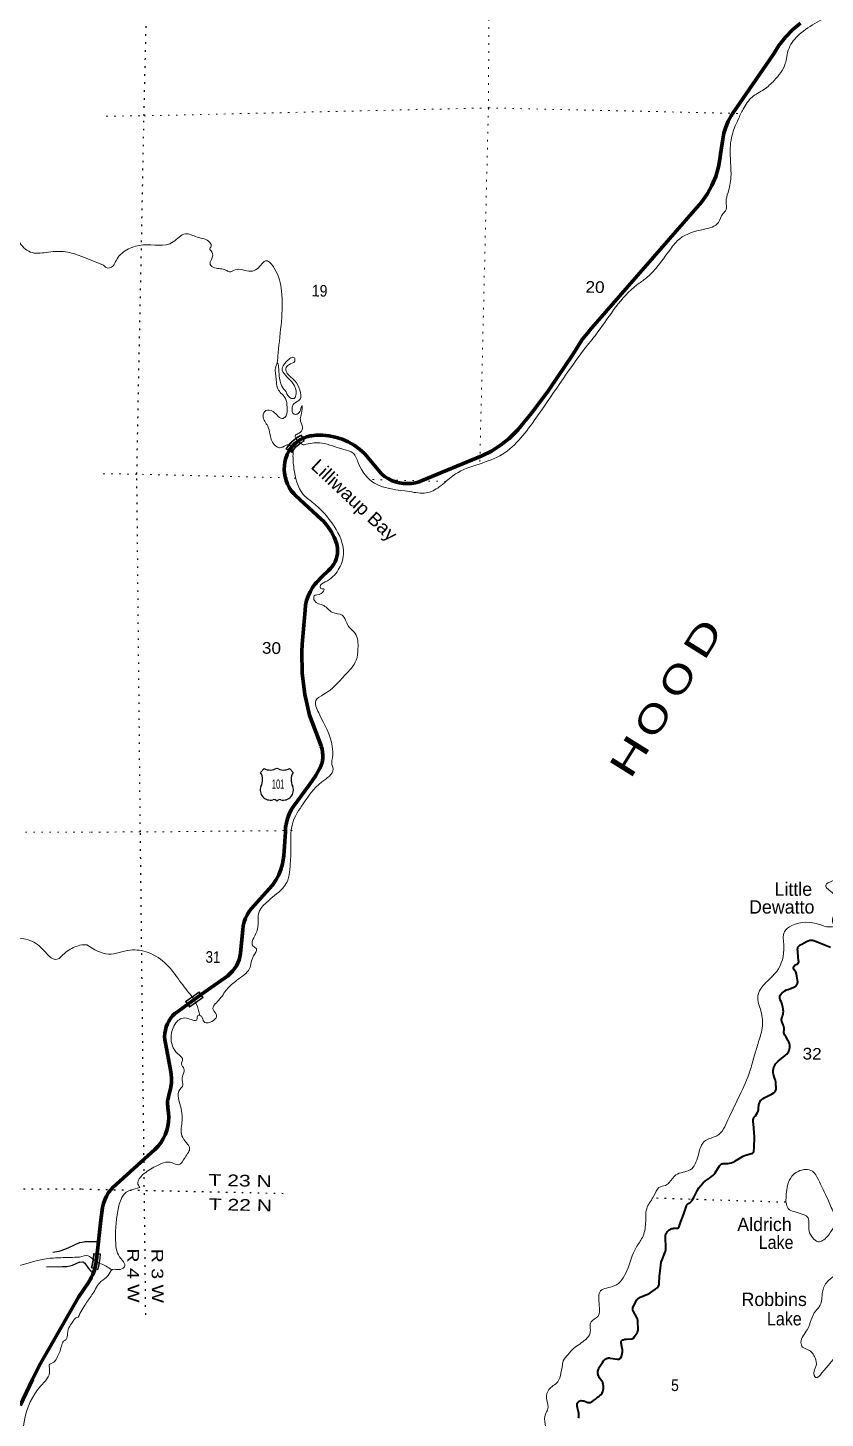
# Model space of a CAD drawing. Header units: feet. Extents: x -751810 to -497223, y -177792 to 12311.
# Drawn here: x -529671 to -517704, y -21929 to -1071 of the extents above; entities that cross this region are included whole.
import ezdxf
from ezdxf.enums import TextEntityAlignment as Align

# ---------------------------------------------------------------- set-up
doc = ezdxf.new("R2010")
doc.units = ezdxf.units.FT
doc.header["$LTSCALE"] = 80
doc.linetypes.add('DOTTED', pattern=[1.5, 0.3, -1.2])
for name, color, linetype, lineweight in [('16', 7, 'Continuous', 25), ('20', 7, 'Continuous', 70), ('26', 7, 'Continuous', 40), ('29', 7, 'Continuous', 25), ('39', 7, 'Continuous', 13), ('57', 7, 'Continuous', 13), ('6', 7, 'DOTTED', 25), ('7', 7, 'DOTTED', 13)]:
    doc.layers.add(name, color=color, linetype=linetype, lineweight=lineweight)
doc.layers.add('41', color=7, linetype='Continuous')

msp = doc.modelspace()

# ---------------------------------------------------------------- linework, layer by layer
at = {"layer": '16'}
for p, q in [((-526176.57, -12240.22), (-526125.26, -12181.46)), ((-525933.5, -12175.49), (-525933.78, -12175.69)), ((-525741.41, -12181.37), (-525690.02, -12240.22))]:
    msp.add_line(p, q, dxfattribs=at)
for centre, radius, start, end in [((-526369.55, -12350.85), 222.05, 332.97043, 29.75871), ((-526034.18, -12023.8), 182.07, 239.97227, 303.45418), ((-525832.4, -12024.3), 181.52, 236.33975, 300.08743), ((-525832.41, -12023.8), 182.07, 236.54582, 236.59441), ((-525497.05, -12350.85), 222.05, 150.24129, 207.02957), ((-526030.36, -12505.75), 151.42, 159.09177, 283.81923), ((-525836.24, -12505.75), 151.42, 256.18077, 20.90823)]:
    msp.add_arc(centre, radius, start, end, dxfattribs=at)
for centre, major_axis, start_param, end_param in [((-525975.02, -12704.57), (-19.56, 51.67), 4.95877769, 6.28318531), ((-525891.57, -12704.57), (19.56, 51.67), 0, 1.32637542)]:
    msp.add_ellipse(centre, major_axis=major_axis, ratio=0.929097, start_param=start_param, end_param=end_param, dxfattribs=at)
at = {"layer": '20'}
for points in [[(-522112.41, -6850.42), (-521867.93, -6525.54), (-521848.12, -6495.84), (-521493.53, -5971.58), (-521442.78, -5889.9), (-521349.94, -5747.43), (-521242.71, -5615.46), (-521239.29, -5611.69), (-519558.8, -3688.07), (-519474.97, -3566.27), (-519404.33, -3436.39), (-519347.65, -3299.82), (-519305.55, -3158.09), (-519278.51, -3012.73), (-519273.18, -2966.71), (-519241.94, -2743.83), (-519224.45, -2651.03), (-519197.36, -2560.57), (-519160.96, -2473.43), (-519115.65, -2390.58), (-519090.8, -2352.48), (-518490.7, -1479.8), (-518480.85, -1466.46), (-518398.02, -1335.52), (-518301.97, -1213.96), (-518193.73, -1103.1), (-518074.49, -1004.17)], [(-525243.74, -12024.64), (-525242.41, -11980.64), (-525245.69, -11936.74), (-525253.53, -11893.42), (-525265.87, -11851.15), (-525269.57, -11840.98), (-525441.29, -11384), (-525513.86, -11072.25), (-525553.44, -10754.63), (-525559.6, -10434.61), (-525553.36, -10315.91), (-525509.39, -9805.19), (-525501.67, -9734.03), (-525486.56, -9664.07), (-525464.22, -9596.07), (-525434.89, -9530.78), (-525398.9, -9468.92), (-525356.64, -9411.15), (-525340.17, -9391.71), (-525256.13, -9307.06), (-525160.03, -9213.23), (-525130.03, -9184.59), (-525103.18, -9152.97), (-525079.79, -9118.72), (-525060.11, -9082.21), (-525044.35, -9043.85), (-525032.68, -9004.04), (-525025.24, -8963.24), (-525022.11, -8921.88), (-525023.32, -8880.42), (-525028.85, -8839.32), (-525037.02, -8804.62), (-525073.16, -8714.33), (-525118.54, -8628.31), (-525172.66, -8547.51), (-525234.93, -8472.8), (-525261.41, -8445.38), (-525521.91, -8205.45), (-525654.83, -8085.37), (-525680.07, -8059.5), (-525716.24, -8015.48), (-525747.6, -7967.92), (-525773.82, -7917.34), (-525794.61, -7864.29), (-525809.74, -7809.37), (-525819.04, -7753.16), (-525822.42, -7696.29), (-525819.84, -7639.38), (-525811.32, -7583.05), (-525796.96, -7527.91), (-525776.92, -7474.58), (-525761.76, -7444.3), (-525741.07, -7403), (-525735.38, -7394.3), (-525724.89, -7378.27), (-525693.91, -7340.27), (-525659.13, -7305.71), (-525620.93, -7274.99), (-525579.72, -7248.42), (-525567.67, -7242.21), (-525549.32, -7232.76), (-525517.67, -7219.97), (-525490.12, -7208.83), (-525462.97, -7201.03), (-525438.03, -7193.86), (-525412.97, -7190.99), (-525342.48, -7182.94), (-525246.38, -7182.06), (-525150.71, -7191.24), (-525056.53, -7210.37), (-525022.18, -7219.96), (-524953.56, -7243), (-524862.04, -7283.25), (-524775.23, -7332.83), (-524694.08, -7391.22), (-524619.48, -7457.78), (-524362.7, -7761.92), (-524315.56, -7799.94), (-524264.7, -7832.83), (-524210.68, -7860.22), (-524154.09, -7881.82), (-524095.56, -7897.38), (-524035.72, -7906.74), (-523975.23, -7909.8), (-523914.76, -7906.51), (-523854.95, -7896.92), (-523796.48, -7881.13), (-523751.01, -7864.12), (-522858.6, -7494.43), (-522712.3, -7421.1), (-522574.47, -7332.87), (-522446.62, -7230.73), (-522330.14, -7115.78), (-522317.14, -7101.35), (-522112.41, -6850.42)], [(-528908.75, -20111.29), (-528762.16, -19893.46), (-528745.54, -19866.65), (-528730.08, -19841.7), (-528717.35, -19816.65), (-528696.51, -19775.64), (-528670.05, -19706.48), (-528640.32, -19562.84), (-528628.71, -19459.07), (-528576.32, -18958.69), (-528547.91, -18768.64), (-528534.32, -18709.6), (-528514.64, -18652.31), (-528489.07, -18597.38), (-528457.91, -18545.43), (-528421.48, -18497.03), (-528394.91, -18467.45), (-527764.43, -17899.75), (-527716.94, -17850.91), (-527674.81, -17797.38), (-527638.5, -17739.73), (-527608.42, -17678.61), (-527584.9, -17614.67), (-527568.19, -17548.63), (-527558.47, -17481.21), (-527555.85, -17413.13), (-527560.05, -17347.85), (-527567.71, -17273.62), (-527570.25, -17249.01), (-527573.52, -17223.62), (-527573.83, -17221.24), (-527574.48, -17193.64), (-527572.24, -17166.12), (-527570.62, -17157.54), (-527565.56, -17132.94), (-527559.55, -17107.54), (-527525.54, -16963.94), (-527516.19, -16899.49), (-527513.62, -16834.42), (-527517.87, -16769.44), (-527528.89, -16705.26), (-527529.4, -16703.02), (-527606.76, -16300.56), (-527614.32, -16252.49), (-527616.81, -16203.9), (-527614.21, -16155.32), (-527606.55, -16107.27), (-527593.91, -16060.29), (-527576.42, -16014.89), (-527554.28, -15971.56), (-527527.74, -15930.79), (-527497.08, -15893.01), (-527462.64, -15858.64), (-527461.09, -15857.26), (-527067.19, -15574.98), (-526670.23, -15290.51), (-526632.09, -15259.13), (-526597.44, -15223.94), (-526566.66, -15185.32), (-526540.08, -15143.69), (-526518, -15099.52), (-526500.66, -15053.27), (-526488.24, -15005.47), (-526480.9, -14956.64), (-526480.31, -14950.15), (-526445.69, -14600.53), (-526437.65, -14542.19), (-526423.56, -14485.02), (-526403.56, -14429.63), (-526377.89, -14376.63), (-526346.82, -14326.61), (-526319.22, -14290.22), (-525998.18, -13931.91), (-525948.07, -13858.01), (-525905.95, -13779.27), (-525872.3, -13696.57), (-525847.48, -13610.8), (-525831.75, -13522.91), (-525828.46, -13492.11), (-525818.07, -13345.31), (-525804.44, -13135.46), (-525801.07, -13066.27), (-525790.49, -12997.81), (-525772.81, -12930.83), (-525748.22, -12866.07), (-525717, -12804.23), (-525689.47, -12760.23), (-525438.98, -12419.82), (-525348.11, -12287.02), (-525288.56, -12177.47), (-525275.02, -12152.55), (-525266.02, -12127.47), (-525260.12, -12111.03), (-525249.67, -12068.27), (-525243.74, -12024.64)], [(-529787.13, -21739.76), (-529602.57, -21347.24), (-529498.5, -21145.56), (-528908.75, -20111.29)]]:
    msp.add_lwpolyline(points, dxfattribs=at)
at = {"layer": '26'}
for p, q in [((-520589.07, -20270.37), (-520531.21, -20155.23)), ((-520492.29, -20120.24), (-520379.06, -20074.82)), ((-520527.77, -20428.07), (-520588.3, -20317.68)), ((-520512.72, -20605.81), (-520515.52, -20475.39))]:
    msp.add_line(p, q, dxfattribs=at)
for points in [[(-518139.54, -15248.05), (-518139.85, -15247.16), (-518145.53, -15234.94), (-518148.48, -15230.02), (-518167.41, -15205.05), (-518178.23, -15180.02), (-518178.73, -15174.73), (-518178.68, -15169.25), (-518178.06, -15163.81), (-518176.87, -15158.46), (-518175.14, -15153.27), (-518174.62, -15152.13), (-518152.6, -15127.15), (-518127.58, -15118.49), (-518121.47, -15116.37), (-518117.94, -15114.2), (-518114.67, -15111.67), (-518111.67, -15108.82), (-518111.62, -15108.76), (-518100.96, -15083.8), (-518104.36, -15058.76), (-518109.74, -15019.18), (-518115.72, -14920.72), (-518117.25, -14895.59), (-518114.98, -14870.72), (-518114.29, -14868.18), (-518111.77, -14861.68), (-518108.59, -14855.48), (-518105.67, -14851), (-518080.7, -14829.33), (-518055.67, -14816.38), (-517984.78, -14779.71), (-517959.73, -14766.75), (-517934.78, -14759.33), (-517934.61, -14759.29), (-517921.58, -14757.57), (-517908.44, -14757.22), (-517895.33, -14758.25), (-517882.4, -14760.64), (-517874.55, -14762.79), (-517625.49, -14860.92)], [(-518442.43, -16911.83), (-518445.11, -16885.67), (-518450.5, -16859.94), (-518457.82, -16836.84), (-518479.78, -16773.57), (-518483.49, -16752.9), (-518485.01, -16731.96), (-518484.34, -16710.98), (-518481.48, -16690.18), (-518476.46, -16669.8), (-518469.34, -16650.05), (-518460.19, -16631.15), (-518449.11, -16613.32), (-518436.24, -16596.74), (-518421.69, -16581.59), (-518410.3, -16571.69), (-518306.18, -16490.22), (-518292.28, -16478.85), (-518279.65, -16466.09), (-518268.42, -16452.08), (-518258.72, -16436.98), (-518250.65, -16420.94), (-518244.3, -16404.15), (-518239.74, -16386.79), (-518237.02, -16369.04), (-518236.17, -16351.11), (-518237.2, -16333.18), (-518240.1, -16315.47), (-518244.83, -16298.15), (-518251.35, -16281.42), (-518259.58, -16265.46), (-518265.38, -16256.22), (-518291.34, -16213.99), (-518308.63, -16182.27), (-518313.65, -16172.84), (-518317.66, -16162.94), (-518320.61, -16152.68), (-518322.47, -16142.17), (-518323.23, -16131.51), (-518322.87, -16120.84), (-518321.45, -16110.57), (-518321.03, -16096.74), (-518322.19, -16077.5), (-518325.35, -16058.47), (-518330.48, -16039.89), (-518334.43, -16029.83), (-518346.43, -16004.8), (-518354.85, -15979.83), (-518356.85, -15968.55), (-518357.74, -15955.95), (-518357.31, -15943.33), (-518355.56, -15930.82), (-518352.51, -15918.57), (-518350.72, -15913.18), (-518342.72, -15892.54), (-518336.92, -15871.18), (-518333.38, -15849.33), (-518332.15, -15827.23), (-518333.23, -15805.12), (-518334.65, -15794.05), (-518339.28, -15762.25), (-518348.65, -15723.91), (-518361.98, -15686.76), (-518367.07, -15676.21), (-518379.05, -15651.35), (-518385.06, -15626.21), (-518385.3, -15620.54), (-518384.81, -15612.69), (-518383.52, -15605.01), (-518372.92, -15579.89), (-518354.66, -15555.01), (-518350.24, -15549.73), (-518336.61, -15536.54), (-518321.67, -15524.85), (-518309.91, -15517.49), (-518285.01, -15505), (-518259.91, -15495.81), (-518172.75, -15463.89), (-518163.99, -15459.66), (-518155.71, -15454.54), (-518148.02, -15448.58), (-518140.99, -15441.85), (-518134.71, -15434.43), (-518129.23, -15426.39), (-518124.63, -15417.82), (-518120.94, -15408.81), (-518118.22, -15399.47), (-518116.49, -15389.89), (-518115.77, -15380.19), (-518116.06, -15370.47), (-518117.38, -15360.83), (-518117.88, -15358.36), (-518128.17, -15298.05), (-518132.38, -15273.32), (-518139.54, -15248.05)], [(-519751.11, -18704.16), (-519749.08, -18703.16), (-519737.01, -18696.28), (-519725.74, -18688.17), (-519715.37, -18678.93), (-519706.02, -18668.65), (-519698.06, -18657.8), (-519684.43, -18631.55), (-519671.91, -18607.8), (-519623.83, -18516.64), (-519599.22, -18475.01), (-519570.4, -18436.19), (-519537.68, -18400.59), (-519501.42, -18368.61), (-519487.06, -18357.67), (-519440.84, -18326.73), (-519415.71, -18309.9), (-519390.84, -18289.84), (-519379.32, -18278.95), (-519373.81, -18272.53), (-519354.31, -18247.63), (-519339.28, -18222.53), (-519305.98, -18166.93), (-519290.99, -18141.89), (-519266.03, -18118.07), (-519260, -18115.16), (-519253.47, -18112.8), (-519246.73, -18111.15), (-519239.86, -18110.21), (-519236.66, -18110.02), (-519166.81, -18106.23), (-519140.51, -18103.2), (-519114.67, -18097.45), (-519089.57, -18089.02), (-519065.49, -18078.02), (-519059.44, -18074.45), (-519034.18, -18058.69), (-519009.44, -18042.31), (-518970.51, -18016.55), (-518947.38, -18002.85), (-518922.94, -17991.65), (-518900.73, -17984.01), (-518809.11, -17960.35), (-518804.37, -17958.99), (-518799.8, -17957.14), (-518795.45, -17954.83), (-518791.36, -17952.07), (-518787.58, -17948.9), (-518784.16, -17945.36), (-518781.12, -17941.47), (-518778.51, -17937.29), (-518776.35, -17932.86), (-518774.66, -17928.23), (-518773.47, -17923.44), (-518773.02, -17920.69), (-518767.51, -17874.23), (-518766.01, -17709.27), (-518782.21, -17512.23), (-518784.21, -17487.93), (-518785.94, -17462.23), (-518785.72, -17458.11), (-518784.17, -17448.48), (-518781.62, -17439.06), (-518778.1, -17429.97), (-518773.65, -17421.29), (-518768.32, -17413.12), (-518762.17, -17405.56), (-518761.84, -17405.19), (-518752.34, -17393.23), (-518732.53, -17368.31), (-518718.45, -17343.23), (-518717.07, -17340.41), (-518711.62, -17325.44), (-518711.26, -17324.01), (-518705.99, -17298.79), (-518703.19, -17274.01), (-518699.06, -17237.61), (-518698.07, -17224.58), (-518695.71, -17211.73), (-518692.03, -17199.19), (-518687.05, -17187.11), (-518680.84, -17175.61), (-518673.47, -17164.83), (-518665, -17154.88), (-518660.9, -17150.97), (-518635.94, -17132.08), (-518610.9, -17119.1), (-518500.72, -17061.99), (-518475.75, -17049.05), (-518451.3, -17024.02), (-518449.6, -17021.22), (-518447.58, -17016.92), (-518441.03, -16991.85), (-518441.47, -16966.92), (-518442.43, -16911.83)], [(-519894.9, -19054.4), (-519874.12, -18995.03), (-519824.91, -18863.16), (-519785.05, -18743.84)], [(-519784.99, -18743.86), (-519782.29, -18737.04), (-519778.89, -18730.55), (-519774.82, -18724.44), (-519770.15, -18718.8), (-519764.9, -18713.67), (-519759.15, -18709.12), (-519752.96, -18705.19), (-519751.1, -18704.18)], [(-520329.2, -20047.22), (-520252.19, -19991.29), (-520227.09, -19973.06), (-520205.71, -19948.13), (-520204.68, -19946.1), (-520197.7, -19921.36), (-520196.47, -19896.1), (-520191.85, -19801.88), (-520172.22, -19632.51), (-520163.5, -19589.17), (-520152.26, -19552.37), (-520118.83, -19473.79), (-520108.2, -19448.82), (-520100.4, -19423.79), (-520098.63, -19416.36), (-520097.46, -19407.36), (-520096.02, -19382.25), (-520096.93, -19357.36), (-520101.63, -19227.86), (-520102.18, -19213.52), (-520101.23, -19199.2), (-520098.79, -19185.06), (-520094.88, -19171.25), (-520089.55, -19157.92), (-520082.86, -19145.23), (-520074.88, -19133.3), (-520065.69, -19122.28), (-520055.4, -19112.27), (-520044.13, -19103.4), (-520031.98, -19095.75), (-520019.11, -19089.41), (-520005.64, -19084.46), (-519991.73, -19080.94), (-519977.52, -19078.89), (-519963.18, -19078.34), (-519961.8, -19078.37), (-519933.87, -19079.64)], [(-519933.87, -19079.65), (-519930.25, -19080.02), (-519926.61, -19080.01), (-519922.99, -19079.62), (-519919.43, -19078.85), (-519915.97, -19077.72), (-519912.65, -19076.23), (-519909.5, -19074.4), (-519906.56, -19072.25), (-519903.87, -19069.81), (-519901.44, -19067.09), (-519899.3, -19064.14), (-519897.49, -19060.99), (-519896.02, -19057.66), (-519894.96, -19054.38)], [(-520531.25, -20155.21), (-520526.97, -20148.23), (-520521.98, -20141.73), (-520516.35, -20135.8), (-520510.12, -20130.48), (-520503.37, -20125.85), (-520496.18, -20121.94), (-520492.3, -20120.22)], [(-520379.06, -20074.81), (-520364.34, -20069.14), (-520350.29, -20061.95), (-520337.07, -20053.34), (-520329.21, -20047.21)], [(-520588.28, -20317.67), (-520590.54, -20311.64), (-520592.16, -20305.41), (-520593.11, -20299.04), (-520593.4, -20292.61), (-520593.01, -20286.18), (-520591.95, -20279.83), (-520590.24, -20273.62), (-520589.05, -20270.37)], [(-520515.51, -20475.39), (-520515.93, -20465.54), (-520517.38, -20455.79), (-520519.85, -20446.24), (-520523.29, -20437.01), (-520527.69, -20428.18), (-520527.76, -20428.06)], [(-520528.78, -20654.81), (-520523.15, -20644.3), (-520518.65, -20633.26), (-520515.32, -20621.81), (-520513.22, -20610.08), (-520512.76, -20605.8)], [(-521103.18, -21602.74), (-521085.59, -21590.24), (-521072.76, -21578.93), (-521050, -21554.05), (-521039.24, -21528.93), (-521038.08, -21525.71), (-521034.43, -21510.83), (-521034.14, -21508.7), (-521031.81, -21483.47), (-521032.75, -21458.7), (-521033.19, -21447.42), (-521034.15, -21422.28), (-521038.7, -21397.42), (-521039.46, -21394.92), (-521043.11, -21386.29), (-521045.55, -21381.89), (-521065.86, -21357.18), (-521088.24, -21331.89), (-521096.09, -21319.76), (-521103.31, -21305.53), (-521109.01, -21290.62), (-521113.12, -21275.2), (-521115.59, -21259.43), (-521116.4, -21243.49), (-521115.54, -21227.55), (-521113.02, -21211.79), (-521108.87, -21196.38), (-521103.13, -21181.49), (-521099.58, -21174.1), (-521048.33, -21095.34), (-521032.04, -21070.31), (-521007.06, -21045.68), (-520998.01, -21039.84), (-520987.74, -21034.65), (-520976.99, -21030.56), (-520965.86, -21027.61), (-520954.49, -21025.84), (-520943, -21025.27), (-520931.51, -21025.9), (-520923.62, -21027.05), (-520828, -21043.32), (-520822.48, -21044.37), (-520816.88, -21044.84), (-520811.27, -21044.72), (-520805.69, -21044.01), (-520800.22, -21042.73), (-520800.06, -21042.67), (-520774.99, -21026.77), (-520761.37, -21001.81), (-520761.05, -21001.14), (-520756.16, -20987.34), (-520754.6, -20980.86), (-520750.83, -20957.17), (-520748.07, -20930.86), (-520747.92, -20905.58), (-520748.01, -20904.72), (-520750.52, -20879.51), (-520755.34, -20854.72), (-520766.57, -20796.88)], [(-520766.56, -20796.87), (-520767.03, -20792.8), (-520767.08, -20788.7), (-520766.69, -20784.62), (-520765.88, -20780.6), (-520764.66, -20776.68), (-520763.03, -20772.92), (-520761.02, -20769.35), (-520758.65, -20766), (-520755.94, -20762.92), (-520752.92, -20760.15), (-520749.63, -20757.7), (-520746.1, -20755.61), (-520742.38, -20753.9), (-520738.49, -20752.59), (-520737.18, -20752.25)], [(-520737.17, -20752.27), (-520709.73, -20745.82), (-520681.76, -20742.27), (-520681.29, -20742.24), (-520611.71, -20740.33), (-520607.77, -20740.07), (-520607.72, -20740.06), (-520582.64, -20726.14), (-520563.78, -20701.18), (-520528.75, -20654.83)], [(-521405.6, -21928.79), (-521401.57, -21911.66), (-521399.29, -21893.86), (-521399.05, -21883.02), (-521400.37, -21857.86), (-521406.27, -21833.02), (-521420.93, -21771.35), (-521426.89, -21746.25), (-521427.63, -21721.35), (-521427.11, -21717.91), (-521425.31, -21710.98), (-521422.79, -21704.27), (-521419.59, -21697.87), (-521415.74, -21691.83), (-521411.27, -21686.23), (-521406.25, -21681.13), (-521400.72, -21676.58), (-521394.89, -21672.74), (-521369.91, -21663.92), (-521344.89, -21666.13), (-521333.1, -21668.1), (-521327.27, -21669.72), (-521302.47, -21677.89), (-521277.27, -21687.45), (-521264.62, -21692.25), (-521256.7, -21693.87), (-521248.64, -21694.66), (-521240.55, -21694.6), (-521232.51, -21693.7), (-521232.13, -21693.62), (-521207.11, -21684.73), (-521182.13, -21664.81), (-521152.34, -21641.06)], [(-521152.35, -21641.04), (-521120.78, -21615.01), (-521103.19, -21602.72)]]:
    msp.add_lwpolyline(points, dxfattribs=at)
at = {"layer": '29'}
for points in [[(-528889.65, -19294.96), (-529067.76, -19379.13), (-529132.71, -19405.12), (-529176.55, -19420.28), (-529204.15, -19426.78), (-529297.25, -19444.11)], [(-528889.72, -19294.99), (-528826.3, -19280.85), (-528807.65, -19277.74), (-528764.14, -19277.74), (-528610.24, -19279.69)], [(-528896.52, -19588.67), (-529002.81, -19636.89), (-529039.07, -19648.81), (-529082.91, -19656.39), (-529152.19, -19660.72), (-529392.51, -19665.05)], [(-528896.62, -19588.72), (-528850.12, -19583.51), (-528839.76, -19584.54), (-528828.37, -19590.76), (-528814.9, -19605.27), (-528757.92, -19680.94), (-528723.73, -19721.36), (-528687.48, -19756.6)]]:
    msp.add_lwpolyline(points, dxfattribs=at)
at = {"layer": '39'}
for points in [[(-511686.75, 5795.02), (-511740.06, 5770.09), (-511790.81, 5744.98), (-512096.39, 5546.45), (-512404.29, 5269.32), (-512656.79, 5041.31), (-513791.3, 3956.8), (-513968.39, 3682.75), (-514497.39, 3142.65), (-514531.85, 3040.66), (-514626.44, 2948.11), (-514664.49, 2775.68), (-514775.55, 2756.04), (-514910.53, 2656.33), (-515378.24, 2068.5), (-516018.51, 1319.34), (-516125.85, 926.84), (-516243.06, 542.62), (-516304.51, 402.96), (-516309.88, 342.64), (-516311.5, 270.13), (-516339.38, 282.86), (-516364.56, 325.74), (-516392.26, 346.52), (-516381.46, 289.86), (-516383.57, 195.2), (-516419.49, 208.1), (-516459.07, 237.21), (-516553.34, 158.75), (-516739.27, -60.69), (-516944.33, -326.05), (-517205.67, -590.12), (-517540.91, -830.36), (-518093.63, -1172.45), (-518246.99, -1374.5), (-518282.17, -1508.71), (-518302.52, -1609), (-518469.06, -1861.12), (-518622.94, -1996.66), (-518798.44, -2109.55), (-518933.21, -2289.86), (-519011.2, -2449.29), (-519065.94, -2572.33), (-519129.83, -2871.45), (-519119.07, -3315.3), (-519162.4, -3544.03), (-519191.56, -3678.37), (-519192.25, -3799.26), (-519239.88, -3860.64), (-519305.18, -3992.15), (-519532.76, -4095.79), (-519885.84, -4234.87), (-520026.1, -4390.87), (-520241.66, -4676.14), (-520389.83, -4825.92), (-520530.93, -4929.51), (-521113.83, -5631.6), (-521294, -5863.27), (-522070.86, -6963.96), (-522585.46, -7490.29), (-523292.12, -7790.6), (-523495.02, -7959.28), (-523692.09, -8047.5), (-523941.1, -8029.76), (-524467.2, -7900.95), (-524707.98, -7605.32), (-524787.02, -7452.4), (-524928.58, -7396.8), (-525260.35, -7302.62), (-525494.42, -7319.79), (-525549.45, -7322.91), (-525578.85, -7308.74), (-525580.86, -7308.74)], [(-536891.63, 3708.39), (-536728.06, 3399.41), (-536645.38, 3414.09), (-536502.35, 3431.74), (-536314.84, 3229.08), (-536067.49, 3116.02), (-535805.39, 3042.98), (-535548.13, 2921.69), (-535331.35, 2901.8), (-535111.33, 2601.91), (-534599.03, 2230.47), (-534096.45, 2112.96), (-533782.79, 2115.56), (-533489.01, 2013.77), (-533279.07, 1712.04), (-533214.12, 1513.53), (-533441.87, 1245.6), (-533616.88, 1004.95), (-533638.03, 709.25), (-533680.53, 458.24), (-533667.52, 161.95), (-533718.2, 19.84), (-534024.98, -284.99), (-534047.83, -562.53), (-533841.58, -727.24), (-533766.27, -907.8), (-533896.45, -996.16), (-534048.46, -1068.04), (-534040.61, -1313.89), (-533729.26, -1563), (-533527.41, -1749.8), (-533372.57, -1982.09), (-533250.34, -2240), (-532804.4, -2495.49), (-532588.7, -2460.98), (-532380.51, -2512.94), (-532254.17, -2648.06), (-532139.09, -2619.86), (-532208.51, -2447.45), (-532248.06, -2291.69), (-532111.15, -2279.97), (-531867.52, -2374.84), (-531583.5, -2577.16), (-531591.92, -2715.98), (-531407.39, -2858.16), (-531305.64, -3021.06), (-531126.88, -3030.21), (-530931.95, -2799.98), (-530755.99, -2855.41), (-530546.34, -2939.62), (-530273.35, -3198.14), (-530025.43, -3512.61), (-529987.03, -3734.83), (-529887.6, -3915.81), (-529785.63, -4300.25), (-529603.15, -4444.41), (-529361.77, -4436.52), (-529070.29, -4437.57), (-528846.34, -4507.93), (-528546.51, -4624.98)], [(-528546.51, -4624.98), (-528526.87, -4640.91), (-528495.51, -4668.07), (-528392.95, -4648.28), (-528375.85, -4624.46), (-528330.07, -4534.85), (-528161.89, -4389.56), (-527939.27, -4328.11), (-527487.75, -4283.96), (-527305.99, -4161.14), (-527128.11, -4211.52), (-526938.8, -4290.38), (-526920.09, -4353.27), (-526941.01, -4389.06), (-526909.74, -4430.07), (-526916.38, -4546.79), (-526934.17, -4622.96), (-526866.86, -4670.83), (-526698.71, -4706.89), (-526644.97, -4732.29), (-526559.82, -4701.98), (-526322.96, -4723.48), (-526229.63, -4687.31), (-526088.13, -4565.59), (-525971.95, -4677.04), (-525860.96, -5020.09), (-525913.9, -5947.81), (-525927.22, -6101.79)], [(-525580.86, -7308.74), (-525654.23, -7181.09), (-525599.96, -7151.94), (-525547.07, -7082.52), (-525576.8, -6973.04), (-525554.7, -6794.2), (-525553.48, -6739.82), (-525572.52, -6781.71), (-525612.43, -6857.37), (-525675.02, -6868.04), (-525700.87, -6764.69), (-525677.54, -6710.81), (-525585.54, -6644.39), (-525590.47, -6505.25), (-525661.84, -6368.62), (-525776, -6257.22), (-525796.58, -6188.24), (-525752.93, -6124.75), (-525665.27, -6072.34), (-525670.22, -6023.86), (-525788.07, -6077.61), (-525851.27, -6205.13), (-525783.11, -6305.42), (-525688.96, -6412.33), (-525644, -6560.45), (-525673.73, -6630.3), (-525727.91, -6625.04), (-525792.23, -6532.91)], [(-525792.23, -6532.91), (-525858.73, -6448.78), (-525897.43, -6290.73), (-525908.57, -6159.5), (-525923.35, -6100.73), (-525940.02, -6126.55), (-525946.08, -6307.76), (-525906.32, -6508.15), (-525804.49, -6631.36), (-525779.22, -6760.9), (-525794.21, -6891.53), (-525839.34, -6930.81), (-525989.92, -6828.65), (-526098.2, -6814.1), (-526140.26, -6895.77), (-526069.21, -7046.49), (-526000.15, -7285.83), (-525893.44, -7370.86), (-525844.92, -7359.88), (-525764.94, -7326.02), (-525687.26, -7410.48)], [(-525687.26, -7410.48), (-525690.42, -7468.55), (-525677.1, -7680.04), (-525536.98, -8070.1), (-525400.84, -8188.05), (-525074.97, -8546.05), (-524933.7, -8974.43), (-525011.26, -9204.39), (-525208.21, -9384.02), (-525283.72, -9455.17), (-525270.91, -9482.61), (-525228.83, -9489.61), (-525268.6, -9559.24), (-525373.94, -9593.11), (-525369.49, -9663.74), (-525230.39, -9739.44), (-525097.91, -9841.18), (-524952.06, -9884.79), (-524863.05, -10041.97), (-524757.06, -10159.23), (-524715.87, -10385.84), (-524741.86, -10558.54), (-524911.84, -10784.39), (-525225.95, -11069.44), (-525346.68, -11161.4), (-525304.59, -11347.74), (-525102.62, -11850.03), (-525100.42, -12021.36), (-525110.22, -12099.72), (-525090.18, -12192.86), (-525259.75, -12384.75), (-525538.55, -12712.92), (-525695.48, -12997.21), (-525722.23, -13442.6), (-525729.49, -13571.83), (-525785.89, -13891.84), (-525932.45, -14059.79), (-526206.76, -14363.87), (-526234.82, -14629.21), (-526287.98, -14847.64), (-526240.63, -14889.02), (-526283.18, -14992.83), (-526343.8, -15184.89), (-526532.75, -15359.94), (-526682.61, -15495.57), (-526809.03, -15661.96), (-526890.49, -15797.13), (-526838.06, -15880.94), (-526991.49, -15996.34), (-527029.33, -15979.36), (-527065.77, -15899.95), (-527117.76, -15886.68), (-527133.19, -15946.78), (-527287.62, -15927.15), (-527448.1, -15998.07), (-527521.23, -16210), (-527422.23, -16460.09), (-527348.1, -16562.52), (-527365.4, -16616.54), (-527326.72, -16685.92), (-527336.43, -16760.26), (-527356.37, -16842.42), (-527342.18, -16927.37), (-527404.61, -17020.66), (-527398.02, -17175.96), (-527354.12, -17461.08), (-527359.25, -17690.67), (-527287.26, -17799.1), (-527244.61, -17870.59), (-527310.26, -18018.21), (-527407.23, -18126.84), (-527503.09, -18096.45), (-527755.73, -18151.16), (-527947.67, -18279.8), (-528020.74, -18399.04), (-527990.1, -18468.24)], [(-509528.17, -11546.68), (-509687.13, -11639.79), (-509893.79, -11886.98), (-509980.89, -12003.89), (-510062.9, -12141.35), (-510126.2, -12161.5), (-510171.85, -12178.89), (-510179.04, -12140.44), (-510094.55, -12080.93), (-510043.66, -12022.61), (-510040.74, -11982.38), (-510106.63, -11960.73), (-510167.08, -11965.4), (-510289.86, -12059.34), (-510629.3, -12128.2), (-510982.01, -12160.5), (-511068.33, -12243.17), (-511177.87, -12255.01), (-511385.04, -12231.99), (-511923.1, -12260.76), (-512148.63, -12252.9), (-512377.52, -12144.94), (-512475.51, -12029.87), (-512632.63, -12040.41), (-512646.76, -11994.61), (-512629.49, -11911.17), (-512710.06, -11747.16), (-512928.74, -11724.14), (-513193.45, -11744.28), (-513279.77, -11663.71), (-513288.4, -11491.07), (-513456.73, -11216.29), (-513568.95, -11063.79), (-513810.93, -11036.39), (-513993.69, -11024.18), (-514180.91, -11211.35), (-514264.09, -11423.06), (-514302.67, -11550.06), (-514345.83, -11616.24), (-514365.97, -11624.87), (-514502.64, -11657.43), (-515179.92, -11543.32), (-515443.15, -11621.97), (-515939.79, -11884.74), (-516043.19, -12011.35), (-516170.57, -12310.71), (-516307.79, -12690.44), (-516353, -12913.08), (-516493, -13147.68), (-516693.78, -13221.7), (-516987.35, -13307.73), (-517203.47, -13528.5), (-517593.18, -13866.24), (-517695.23, -13932.43), (-517579.46, -14062), (-517498.81, -14233.1), (-517568.44, -14378.61), (-517596.56, -14466.63), (-517579.37, -14507.32), (-517539.79, -14536.43), (-517592.51, -14555.38), (-517792.86, -14520.61), (-518203.55, -14537.48), (-518314.27, -14631.69), (-518325.12, -14847.05), (-518432.19, -15227.47), (-518592.78, -15393.08), (-518716.07, -15599.84), (-518668.76, -15822.57), (-518650.31, -16076.88), (-518711.83, -16309.22), (-518770.47, -16503.35), (-518833.68, -16721.55), (-519163.83, -17453.56), (-519328.05, -17691.63), (-519500.59, -17762.27), (-519612.36, -17993.47), (-519729.67, -18202.38), (-519944.61, -18280.12), (-520043.72, -18394.74), (-520102.96, -18435.71), (-520198.21, -18467.8), (-520273.38, -18591.03), (-520373.66, -18758.01), (-520399.26, -19003.26), (-520448.31, -19217.75), (-520540.14, -19366.79), (-520680.75, -19718.24), (-520872.89, -19945.6), (-521073.62, -20017.62), (-521094.52, -20232.75), (-521116.4, -20401.51), (-521216.8, -20483.86), (-521232.6, -20650.75), (-521297.08, -20746), (-521479.15, -20882.92), (-521638.23, -21070.74)], [(-535332.44, -13164.35), (-535282.43, -13594.53), (-535210.19, -13916.35), (-535078.82, -14509.35), (-535045.5, -14659.12), (-535053.04, -14840.32), (-534931.33, -14997.89), (-534875.12, -15212.59), (-534824.32, -15394.95), (-534530.37, -15596.23), (-534406.35, -15634.96), (-534194.6, -15612.97), (-534017.51, -15717.23), (-533664.64, -15889.46), (-533437.25, -15994.72), (-533169.14, -15971.82), (-533025.74, -16049.22), (-532801.39, -16104.05), (-532217.62, -15889.95), (-531999.49, -15849.94), (-531743.56, -15832.85), (-530910.11, -15508.85), (-530690.53, -15394.32), (-530195.23, -14968.9), (-529969.71, -14755.76), (-529697.81, -14745.03), (-529474.8, -14868.34), (-529228.67, -15044.49), (-529122.33, -14957.94), (-528939.12, -14850.75), (-528834.53, -14827.29), (-528812.1, -14826.98), (-528785.07, -14827.29)], [(-538979.08, -14856.91), (-538400.91, -15138.87), (-537409.64, -15363.57), (-537143.92, -15577.65), (-537094.42, -15856.45), (-537000.09, -16569.04), (-536890.02, -16832.79), (-536825.7, -17067.53), (-536601.33, -17113.73), (-536303.63, -17338.45), (-535589.72, -17793.96), (-534936.6, -18042.98), (-534422.97, -17985.46), (-534163.64, -18102.76), (-533700.16, -18390.78), (-533585.42, -18616.34), (-533400.09, -18945.84), (-533239.16, -19057.39), (-533101.56, -19122.22), (-532893.81, -19433.99), (-532567.82, -19767.95), (-532300.38, -19881.36), (-532009.59, -19805.86), (-531566.28, -19628.29), (-531237.68, -19692.42), (-530863.1, -19771.44), (-530567.74, -19663.8), (-530077.5, -19680.39), (-529395.54, -19537.18), (-529174.12, -19520.89), (-528894.97, -19513.29)], [(-528785.07, -14827.29), (-528456.86, -14967.67), (-528135.74, -14908.46), (-527862.97, -14942.86), (-527587.41, -15122.41), (-527391.74, -15366.64), (-527207.47, -15604.46)], [(-527207.47, -15604.46), (-527131.41, -15737.12), (-527088.59, -15887.3)], [(-518294.07, -18686.73), (-518269.55, -18439.27), (-518204.68, -18299.35), (-517995.59, -18198.28), (-517895.43, -18224.26), (-517810.99, -18342.66), (-517665.43, -18645.57), (-517580.38, -18842.59), (-517546.77, -18990.31), (-517613.52, -19122.14), (-517744.86, -19264.9), (-517813.58, -19281.82), (-517891.01, -19221.98), (-517945.62, -19124.27), (-517947.29, -18991.22), (-517973.95, -18906.09), (-518049.72, -18866.44), (-518167.82, -18830.07), (-518257.57, -18784.13), (-518278.91, -18739.41), (-518294.07, -18686.73)], [(-527990.1, -18468.24), (-528026.56, -18479.51), (-528164.25, -18520.71), (-528258.98, -18619.31), (-528319.77, -18819.43), (-528350.91, -19312.4), (-528325.88, -19452), (-528249.91, -19562.54), (-528213.43, -19639.94), (-528285.09, -19696.75), (-528399.82, -19700.19), (-528466.13, -19787.34), (-528572.74, -19877.61), (-528695.49, -20060.2), (-528801.44, -20210.94), (-528915.24, -20412.27)], [(-528894.97, -19513.29), (-528763.32, -19494.65), (-528693.69, -19543.08), (-528592.05, -19606.86)], [(-517287.5, -19621.98), (-517105.13, -19561.64), (-516977.55, -19612.89), (-516947.64, -19714.32), (-517055.82, -19875.08), (-517406.14, -20249.98), (-517538.64, -20508.92), (-517546.25, -20579.27), (-517478.12, -20590.9), (-517432.92, -20638.27), (-517467.39, -20740.25), (-517486.04, -20854.68), (-517539.22, -20984.45), (-517752.32, -21249.62), (-517848.34, -21315.95), (-517869.87, -21289.27), (-517840.4, -21140.83), (-517853.87, -21023.65), (-517959.77, -20902.36), (-518043.34, -20862.18), (-518067.99, -20795.13), (-517975.17, -20601.78), (-517846.09, -20316.56), (-517779.92, -20235.45), (-517745.35, -20038.76), (-517671.38, -19879.24), (-517483.55, -19754.55), (-517287.5, -19621.98)], [(-528592.87, -19606.49), (-528515.06, -19637.12), (-528433.77, -19689.34), (-528408.95, -19709.26)], [(-528915.23, -20412.27), (-528950.04, -20424.85), (-528979.46, -20457.82)], [(-528979.46, -20457.82), (-529074.98, -20656.52), (-529094.66, -20748.82), (-529133.29, -20774.33), (-529166.76, -20850.28), (-529234.11, -21026.34), (-529299.7, -21099.72), (-529340.21, -21117.14), (-529343.7, -21203.69), (-529478.58, -21449.06), (-529720.48, -21956.42), (-529968.37, -22578.47), (-530000.94, -22602.07), (-530013.41, -22742.84), (-530007.82, -22885.93), (-530041.5, -22973.96), (-530056.23, -23364.43), (-530115.36, -23647.38), (-530194.22, -23791.02), (-530252.36, -23898.76), (-530265.58, -24083.82), (-530286.85, -24268.74), (-530354.58, -24466.95), (-530485.26, -24702.34), (-530699.17, -25101.42), (-530865.06, -25396.61), (-531036.43, -25659.48), (-531122.63, -25879.52), (-531164.27, -26080.2), (-531206.53, -26317.12), (-531348.45, -26503.97), (-531480.04, -26674.89), (-531499.61, -26761.15), (-531568.74, -26806.27), (-531617.21, -26819.53), (-531735.61, -26924.21), (-532032.13, -27217.12), (-532150.25, -27422.51), (-532162.7, -27680.09), (-532144.78, -27807.29), (-532115.43, -27854.12), (-532071.94, -27897.18), (-532070.72, -27943.52), (-532127, -27942.54), (-532203.78, -27965.37), (-532228.17, -27981.06), (-532140.33, -28016.83), (-532106.72, -28049.64), (-532174.11, -28110.9), (-532217.25, -28164.53), (-532321.96, -28174.79), (-532401, -28211.68), (-532400.82, -28318.43), (-532452.58, -28406.14), (-532574.3, -28587.3), (-532709.88, -28756.13), (-532776.93, -28797.26), (-532843.94, -28836.38), (-532876.4, -28970.75), (-532882.73, -29105.58), (-532850.6, -29224.97), (-532855.97, -29303.42), (-532905.13, -29356.95), (-532930.35, -29537.77), (-533091.66, -29917.63), (-533099.24, -30008.13), (-533127.79, -30129.91), (-533175.54, -30201.54), (-533170.23, -30302.36), (-533095.64, -30501.63), (-533113.47, -30720.85), (-533207.29, -30916.59), (-533216.4, -30978.87), (-533187.6, -31057.92), (-533247.37, -31143.48), (-533294.38, -31305.8), (-533303.21, -31468.78), (-533405.76, -31704.65), (-533445.33, -31784.53), (-533454.92, -31874.99), (-533574.39, -32042.09), (-533634.11, -32242.46), (-533691.55, -32426.75), (-533808.49, -32563.68), (-533847.3, -32599.26), (-533792.96, -32712.99), (-533801.57, -32863.89), (-533836.53, -33026.42), (-533856.45, -33602.09), (-533902.62, -33949.71), (-533940.1, -34142.41), (-534080.01, -34329.29), (-534214.15, -34649.2), (-534229.84, -34860.4), (-534206.4, -35134.72), (-534254.31, -35349.39), (-534380.35, -35548.6)], [(-521638.23, -21070.74), (-521670.52, -21255.38), (-521717.63, -21383.27), (-521850.91, -21497.12), (-521884.13, -21633.38), (-521869.82, -21802.97), (-521903.47, -21868.7), (-521907.86, -22154.73), (-522062.42, -22320.48), (-522146.57, -22485.82), (-522209.51, -22691.93), (-522316.27, -22878.92), (-522378.58, -23056.84), (-522481.43, -23159.29), (-522585.99, -23247.59), (-522575.64, -23324.39), (-522529.73, -23430.22), (-522589.67, -23592.07), (-522654.4, -23788.07), (-522671.17, -23908.59), (-522689.55, -24010.94), (-522748.35, -24031.77), (-522889.61, -24052.74), (-522972.5, -24161.69), (-522970.73, -24262.48), (-522874.4, -24452.06), (-522784.16, -24643.52), (-522790.85, -24852.93), (-523009.58, -25369.85), (-523061.68, -25630.61), (-523146.18, -25991.4), (-523306.12, -26308.15), (-523473.26, -26586.46), (-523530.93, -26826.95), (-523597.65, -26932.23), (-523669.6, -27091.8), (-523911.42, -27291.84), (-524067.47, -27344.71), (-524390.55, -27581.2), (-524377.26, -27706.43), (-524294.44, -27960.18), (-524312.77, -28060.52), (-524446.78, -28206.58), (-524412.59, -28386.7), (-524502.98, -28471.29), (-524693.41, -28622.12), (-524740.04, -28818.53), (-524815.12, -28937.73), (-524934.13, -28953.16), (-524975.87, -29020.73), (-524965.88, -29113.64), (-525110.91, -29213.11), (-525318.27, -29401.85), (-525316.55, -29504.65), (-525288.62, -29694.7), (-525343.95, -29830.46), (-525431.86, -29983.62), (-525405.58, -30157.51), (-525441.74, -30515.36), (-525567.27, -30732.14), (-525594.25, -30949.15), (-525636.25, -31208.13), (-525823.05, -31556.52), (-526153.26, -31931.87), (-526277.54, -32182.94), (-526360.79, -32308), (-526319.68, -32447.96), (-526421.65, -32600.8), (-526705.2, -32868.41), (-526772.64, -33005.91), (-526777.37, -33217.38), (-526852.76, -33350.67), (-527041.61, -33431.02), (-527340.44, -33482.67), (-527409.24, -33501.26), (-527424.8, -33567.4), (-527457.27, -33760.1), (-527482.44, -34075.89), (-527301.13, -34422.55), (-527029.83, -34702.75), (-526909.66, -34725.63), (-526826.31, -34775.88), (-526755.83, -34862.11), (-526732.34, -34890.85), (-526696.16, -34891.68), (-526650.82, -34933), (-526671.87, -34974.84), (-526759.92, -34954.71), (-526840.54, -34872.28), (-526865.54, -34821.34), (-526911.47, -34806.19), (-526918.4, -34846.33), (-526838.23, -34948.9), (-526724.51, -35080.44), (-526606.99, -35131.47), (-526579.07, -35142.18), (-526597.28, -35057.14)]]:
    msp.add_spline(points, degree=3, dxfattribs=at)
at = {"layer": '57'}
for p, q in [((-525565.29, -7179.24), (-525521.62, -7274.8)), ((-525708.67, -7444.68), (-525799.37, -7391.22)), ((-528683.56, -19458.47), (-528578.62, -19463.07)), ((-528676.19, -19466.8), (-528587.12, -19470.7)), ((-528619.05, -19704.44), (-528719.37, -19673.1))]:
    msp.add_line(p, q, dxfattribs=at)
for points in [[(-525799.37, -7391.22), (-525772.48, -7350.37), (-525741.19, -7310.16), (-525707.36, -7275.68), (-525680.73, -7251.47), (-525654.51, -7231.36), (-525622.38, -7209.61), (-525586.86, -7189.5), (-525565.29, -7179.24)], [(-525788.06, -7388.59), (-525765.97, -7355.03), (-525735.16, -7315.44), (-525701.81, -7281.45), (-525675.6, -7257.61), (-525649.83, -7237.85), (-525618.16, -7216.41), (-525569.64, -7188.94), (-525532.1, -7271.09)], [(-525532.1, -7271.09), (-525555.2, -7282.62), (-525581.1, -7298.12), (-525605.27, -7315.31), (-525635.4, -7340.37), (-525656.95, -7362.12), (-525674.61, -7381.76), (-525696.18, -7409.4), (-525711.34, -7433.81), (-525788.06, -7388.59)], [(-525708.67, -7444.68), (-525689.61, -7413.98), (-525668.47, -7386.9), (-525651.13, -7367.61), (-525629.99, -7346.27), (-525600.39, -7321.65), (-525576.72, -7304.82), (-525551.35, -7289.64), (-525521.62, -7274.8)], [(-528683.56, -19458.47), (-528689.76, -19537.22), (-528697.8, -19583.2), (-528704.56, -19616.45), (-528713.45, -19652.98), (-528719.37, -19673.1)], [(-528709.47, -19667.8), (-528705.72, -19655.06), (-528696.75, -19618.19), (-528689.94, -19584.69), (-528681.81, -19538.23), (-528676.19, -19466.8)], [(-528587.12, -19470.7), (-528590.72, -19527.33), (-528601.64, -19598.61), (-528612.55, -19651.19), (-528621.31, -19686.04), (-528624.14, -19694.46), (-528709.47, -19667.8)], [(-528578.62, -19463.07), (-528582.76, -19528.19), (-528593.76, -19600.03), (-528604.75, -19652.98), (-528613.63, -19688.29), (-528619.05, -19704.44)]]:
    msp.add_lwpolyline(points, dxfattribs=at)
for points in [[(-527303.36, -15677.26), (-527099.85, -15532.06), (-527038.86, -15617.53), (-527242.37, -15762.73)], [(-527292.19, -15679.12), (-527101.71, -15543.22), (-527050.02, -15615.66), (-527240.5, -15751.56)]]:
    msp.add_lwpolyline(points, close=True, dxfattribs=at)
at = {"layer": '6'}
for p, q in [((-525836.39, -18560.93), (-528870.95, -18495.31)), ((-518293.38, -18690.3), (-520296.45, -18628.79))]:
    msp.add_line(p, q, dxfattribs=at)
for points in [[(-527900.71, -20377.17), (-527981.41, -13134.73), (-528034.32, -7767.58), (-527926.13, -2392), (-527806.94, 2885.86), (-527763.18, 5788.74)], [(-528870.95, -18495.31), (-533375.9, -18472.96), (-538677.04, -18463.26), (-544069.4, -18262.65), (-549335.07, -18293.85), (-552198.2, -18240.71)]]:
    msp.add_lwpolyline(points, dxfattribs=at)
at = {"layer": '7'}
msp.add_line((-523395.51, -7876.95), (-524537.15, -7846.96), dxfattribs=at)
for points in [[(-522715.44, 5469.65), (-522728.49, 3019.18), (-522758.39, -2273.55), (-522888.38, -7633.83)], [(-528492.34, -2396.56), (-527926.13, -2392), (-522758.39, -2273.55), (-518966.83, -2356.78)], [(-525651.36, -7825.66), (-528034.32, -7767.58), (-528613.58, -7760.26)], [(-551018.42, -13274.93), (-549259.32, -13407.11), (-544268.01, -13548.37), (-538882.2, -13192.99), (-533427.45, -13155.01), (-528745.6, -13135.86)], [(-525703.16, -13113.81), (-527981.41, -13134.73), (-528745.6, -13135.86)]]:
    msp.add_lwpolyline(points, dxfattribs=at)

# ---------------------------------------------------------------- texts
at = {"layer": '16', "width": 0.6}
msp.add_text('101', height=140, dxfattribs=at).set_placement((-525913.7, -12487.26), align=Align.CENTER)
at = {"layer": '41', "width": 1.05}
msp.add_text('Lilliwaup Bay', height=200, rotation=316.896, dxfattribs=at).set_placement((-525435.83, -7668.21))
at = {"layer": '41'}
for s, width, p in [('D', 1.45, (-519370.39, -10341.05)), ('O', 1.3, (-519749.36, -10948.23)), ('O', 1.3, (-520118.33, -11539.39)), ('H', 1.55, (-520470.62, -12103.82))]:
    msp.add_text(s, height=400, rotation=58.029, dxfattribs=dict(at, width=width)).set_placement(p, align=Align.CENTER)
for s, p in [('Little', (-518464.81, -14092.63)), ('Dewatto', (-518846.65, -14359.33)), ('Aldrich', (-519023.94, -19121.44)), ('Robbins', (-518960.35, -20245.93))]:
    msp.add_text(s, height=200, dxfattribs=at).set_placement(p)
at = {"layer": '41', "width": 0.9}
for p in [(-518701.85, -19390.13), (-518578.5, -20536.84)]:
    msp.add_text('Lake', height=200, dxfattribs=at).set_placement(p)
at = {"layer": '6'}
for s, rotation, width, p in [('T 23 N', 358.762, 1.35, (-526959.81, -18441.04)), ('T 22 N', 358.762, 1.35, (-526955.85, -18805.68)), ('R 4 W', 270.638, 1.25, (-528179.56, -19383.34)), ('R 3 W', 270.638, 1.25, (-527816.14, -19388.23))]:
    msp.add_text(s, height=175, rotation=rotation, dxfattribs=dict(at, width=width)).set_placement(p)
at = {"layer": '7'}
for s, width, p in [('19', 0.9, (-525410.01, -5100.38)), ('20', 1.1, (-521303.09, -5044.48)), ('30', 1.1, (-526159.09, -10459.06)), ('31', 0.85, (-527004.23, -15095.49)), ('32', 1.1, (-518045.34, -16546)), ('5', 0.9, (-520019.29, -21520.46))]:
    msp.add_text(s, height=175, rotation=358.7, dxfattribs=dict(at, width=width)).set_placement(p)

doc.saveas('drawing.dxf')
